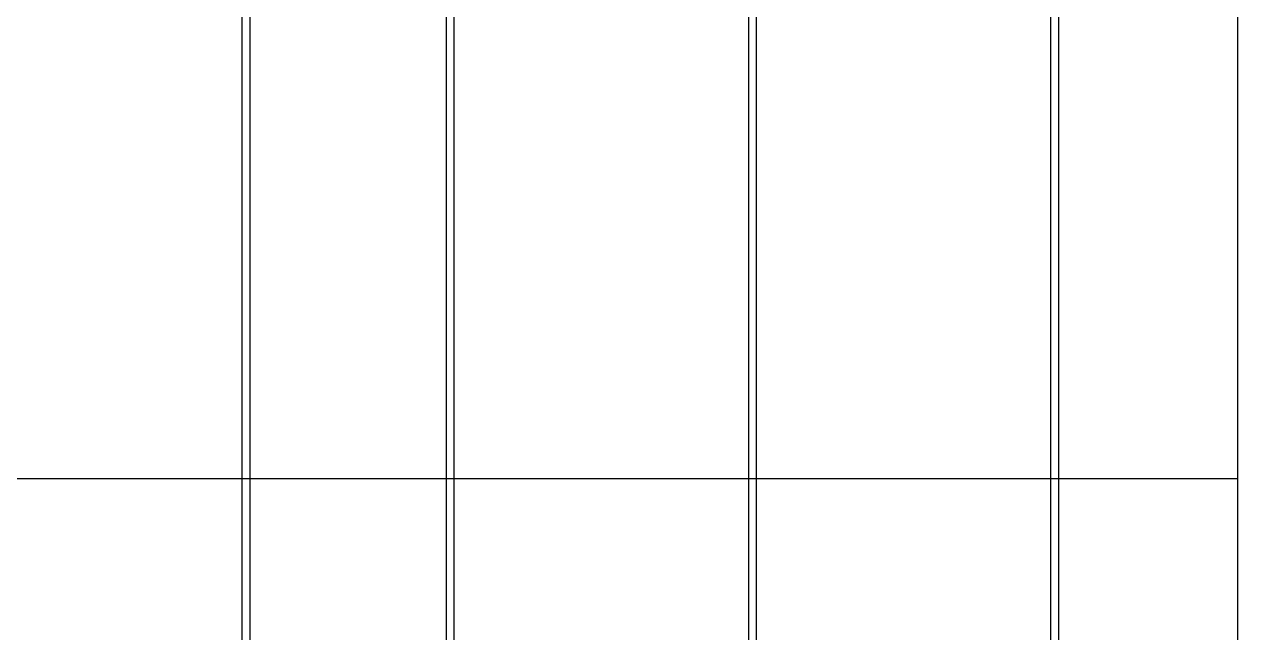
# Model space of a CAD drawing. Header units: inches. Extents: x -1514 to 1282, y -2074 to 286.
# Drawn here: x -1377.7 to -1315.9, y -1822.2 to -1791.2 of the extents above; entities that cross this region are included whole.
import ezdxf

# ---------------------------------------------------------------- set-up
doc = ezdxf.new("R2010")
doc.units = ezdxf.units.IN
doc.header["$LTSCALE"] = 0.1
doc.header["$MEASUREMENT"] = 0

msp = doc.modelspace()

# ---------------------------------------------------------------- linework, layer by layer
for p, q in [((-1366.61192, -1915.49827), (-1366.61192, -1757.16029)), ((-1366.21192, -1915.49827), (-1366.21192, -1757.16029)), ((-1356.21192, -1915.49827), (-1356.21192, -1758.00803)), ((-1355.81192, -1915.49827), (-1355.81192, -1758.00803)), ((-1340.81192, -1915.49827), (-1340.81192, -1759.56345)), ((-1340.41192, -1915.49827), (-1340.41192, -1759.56345)), ((-1315.8957, -1915.49827), (-1315.8957, -1763.28714)), ((-1325.41192, -1915.49827), (-1325.41192, -1771.50665)), ((-1325.01192, -1915.49827), (-1325.01192, -1771.50665)), ((-1512.09774, -1814.34647), (-1315.8957, -1814.34647))]:
    msp.add_line(p, q)

doc.saveas('drawing.dxf')
